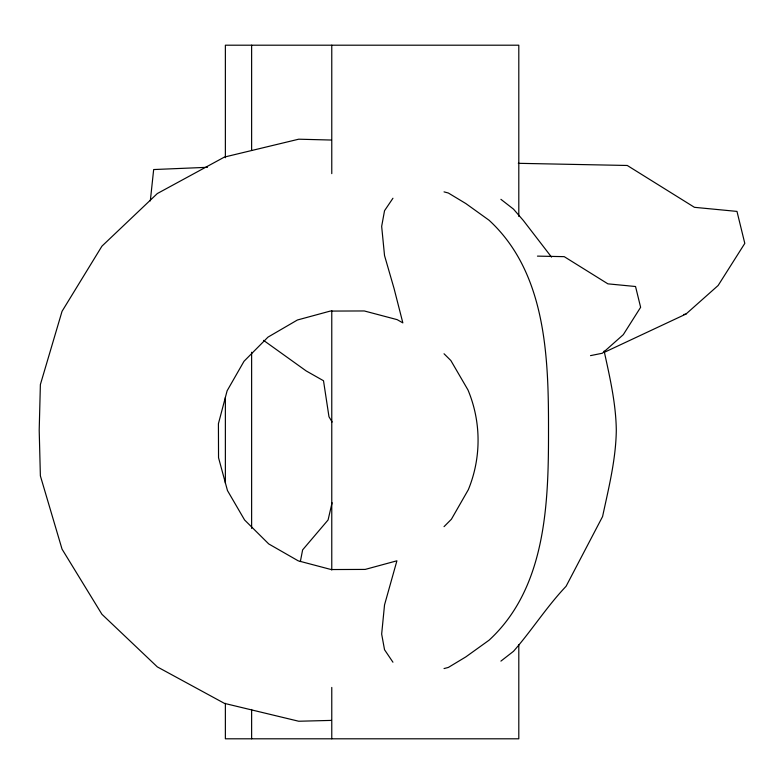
<?xml version="1.0" encoding="UTF-8"?>
<svg xmlns="http://www.w3.org/2000/svg" width="784" height="784" viewBox="0 0 784 784"><rect width="100%" height="100%" fill="white"/><g stroke="black" fill="none" stroke-linecap="round" stroke-linejoin="round"><path stroke-width="1.18" d="M150.312 200.91L153.664 169.55L207.486 167.306M300.35 561.579L302.624 549.888L328.084 519.959L332.083 502.74M392.941 198.244L384.532 210.71L381.661 226.37L384.532 255.555L394.058 288.502L402.849 322.9L397.174 319.647L364.276 310.954L330.24 311.081L297.41 319.999L268.001 337.12L244.02 361.267L227.115 390.795L218.422 423.693L218.54 457.719L227.468 490.559L244.588 519.968L268.736 543.939L298.263 560.854L331.162 569.547L365.187 569.419L396.91 560.805L384.532 604.895L381.661 634.08L384.532 649.73L392.941 662.206M444.038 526.652L451.408 519.233L468.322 489.706A129.331 128.223 -90 0 0 467.97 389.942L450.849 360.532L444.038 353.77M604.582 352.202L685.971 314.061L718.134 285.494L744.8 243.393L736.98 211.406L694.448 207.319L627.269 165.473L518.312 163.317M500.907 661.118L513.491 651.318C531.327 630.924 545.958 607.923 564.451 588.029L566.107 586.246L602.582 516.538C608.658 488.079 615.91 459.493 616.302 430.22C615.95 403.407 609.805 377.133 604.141 351.056M444.038 668.566L448.34 667.439L465.823 656.904L489.069 640.195C546.34 587.49 548.594 502.613 548.506 430.22C548.594 357.837 546.34 272.95 489.069 220.245L465.823 203.546L448.34 193.011L444.038 191.874M683.589 314.541L685.971 314.061M590.509 355.632L602.386 353.231L623.29 334.67L640.626 307.299L635.54 286.513L607.894 283.847L564.225 256.652L537.452 256.123M331.436 720.398L298.714 721.241L224.44 703.375L157.319 666.89L101.93 614.284L62.044 549.133L40.376 475.868L39.2 430.22L40.376 384.572L62.044 311.317L101.93 246.166L157.319 193.55L224.44 157.065L298.714 139.199L331.436 140.042M263.581 340.383L306.181 370.93L323.508 380.74L328.976 416.755L332.132 421.998M500.907 199.322L513.491 209.122L523.33 220.471L551.534 257.123M518.802 216.453L518.802 45.198L225.371 45.198L225.371 157.741M518.802 644.615L518.802 738.802L225.371 738.802L225.371 703.326M331.769 45.198L331.769 173.636M331.769 310.65L331.769 569.988M331.769 687.431L331.769 738.802M251.625 45.198L251.625 150.401M251.625 352.241L251.625 528.396M251.625 709.451L251.625 738.802M225.371 397.508L225.371 483.14"/></g></svg>
